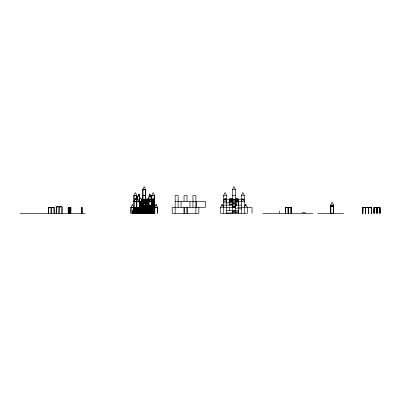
<?xml version="1.0" encoding="UTF-8"?>
<svg xmlns="http://www.w3.org/2000/svg" width="400" height="400" viewBox="0 0 400 400"><rect width="100%" height="100%" fill="white"/><g stroke="black" fill="none" stroke-linecap="round" stroke-linejoin="round"><path stroke-width="0.6" d="M68.24 207.365L68.24 213.305L70.835 213.305L70.835 207.365L68.24 207.37L68.335 213.305M70.74 213.305L70.835 207.37M133.865 211.525L133.865 207.965M134.085 207.375L132.075 213.3M136.83 213.305L136.83 207.965M139.795 209.745L139.795 213.305L139.795 200.23M139.795 201.355L139.795 207.59L140.105 207.59L140.07 201.445M140.01 211.525L140.01 207.375M142.545 209.155L142.545 213.305L142.545 201.445M142.76 213.305L142.76 195.52L145.725 195.52L145.725 201.445M145.725 204.81L145.725 205.15L144.24 202.185L142.02 202.31L139.795 201.445L139.86 201.85L139.895 201.495M148.69 205.595L148.69 201.355L148.69 213.305M151.835 201.435L151.835 213.305L151.87 195.52M151.93 213.305L151.93 201.475M154.34 213.305L154.34 201.475L154.34 201.925M154.43 201.435L154.43 213.305L154.4 195.52M145.725 205.675L151.65 205.675L151.62 201.445L153.135 198.48L154.615 201.445L154.615 213.085M238.4 205.595L238.4 201.445M285.56 207.375L291.025 207.28L291.12 212.96M368.34 207.375L368.54 207.715M374.225 207.375L379.69 207.28L379.785 212.96M140.13 198.805L139.095 193.945L137.35 197.575L137.48 199.42L137.875 200.07L139.01 200.245M148.655 201.465L148.52 201.9L148.47 201.555M148.42 201.58L148.25 202.035L148.2 201.69M144.075 202.215L144.03 202.595L143.97 202.23M148.15 201.715L148.105 202.11L148.05 201.765M140.145 201.62L140.105 201.97L140.065 201.58M147.685 201.95L147.635 202.345L147.575 202L148.69 201.445M146.555 202.285L146.51 202.67L146.465 202.31L147.575 202M147.84 201.87L147.79 202.265L147.735 201.92M145.865 202.345L145.815 202.715L145.76 202.35M142.02 202.31L141.975 202.67L141.925 202.285M147.995 201.795L147.94 202.19L147.89 201.845M146.465 202.31L145.355 202.37L145.305 202.735L145.245 202.355M142.38 202.33L142.33 202.7L142.28 202.325M145.705 202.355L145.48 202.735L145.415 202.37M140.015 201.555L139.965 201.9L139.93 201.51M145.025 202.32L144.975 202.68L144.91 202.3M146.97 202.17L146.91 202.555L146.82 202.215M140.595 201.845L140.54 202.19L140.49 201.795M144.855 202.29L144.8 202.65L144.735 202.27M147.515 202.02L147.46 202.405L147.4 202.05M141.26 202.1L141.205 202.455L141.145 202.07M143.24 202.355L143.18 202.735L143.13 202.37M140.745 201.92L140.69 202.265L140.645 201.87M147.34 202.07L147.275 202.455L147.22 202.1M140.435 201.765L140.375 202.11L140.19 201.645M143.945 202.235L143.88 202.62L143.815 202.26M143.75 202.27L143.685 202.65L143.63 202.29M141.085 202.05L141.025 202.405L140.8 201.95M143.575 202.3L143.51 202.68L143.295 202.345M144.515 202.23L144.45 202.595L144.41 202.215M145.185 202.345L145.125 202.705L145.075 202.325M144.365 202.21L144.305 202.57L144.24 202.185L145.355 202.37M146.775 202.225L146.705 202.615L146.63 202.265M147.165 202.115L147.1 202.505L147.035 202.155M146.4 202.315L146.335 202.69L146.27 202.32M143.065 202.37L143 202.735L142.62 202.345M142.215 202.32L142.15 202.69L142.085 202.315M146.05 202.335L145.985 202.71L145.9 202.34M144.67 202.26L144.6 202.62L144.54 202.235M141.45 202.155L141.385 202.505L141.315 202.115M141.85 202.265L141.775 202.615L141.71 202.225M142.58 202.34L142.5 202.71L142.435 202.335M141.665 202.215L141.57 202.555L141.515 202.17M131.9 213.3L133.88 207.71L145.725 207.715M132.105 213.375L134.175 207.785M133.865 213.305L133.865 195.52L135.35 192.555L136.83 195.52L136.83 213.375M131.12 207.375L130.905 213.305L130.905 207.375L132.385 204.41L133.865 207.375M136.83 201.445L135.35 198.48L133.865 201.445L154.645 201.445M142.665 207.715L142.76 213.375L142.76 189.59L144.24 186.625L145.725 189.59L145.725 213.375L145.605 206.13M142.76 205.15L144.12 202.21M151.65 213.305L151.65 195.52L153.135 192.555L154.615 195.52L154.615 213.305M157.365 207.375L157.58 213.305L157.58 207.375L156.1 204.41L154.615 207.375L145.91 207.28M223.58 213.305L223.58 195.52L225.065 192.555L226.545 195.52L226.545 213.305M244.33 207.375L245.81 204.41L247.295 207.375L247.295 213.305L220.615 213.305L220.615 207.375L222.1 204.41L223.58 207.375M225.065 198.48L223.58 201.445L226.545 201.445L225.065 198.48L225.065 199.67M232.475 199.225L232.475 189.59L233.955 186.625L235.44 189.59L235.44 199.225M241.365 213.305L241.365 195.52L242.85 192.555L244.33 195.52L244.33 213.305M241.365 201.445L242.85 198.48L244.33 201.445L229.515 201.445M330.65 213.305L330.65 205.15L332.13 202.185L333.615 205.15L333.615 213.305M229.51 199.225L229.155 200.595L229.88 201.815A1.855 1.855 0 0 0 232.135 201.79L232.825 200.075L232.105 198.855A1.855 1.855 0 0 0 229.85 198.875L229.51 199.225L229.51 205.52M142.76 207.825L139.61 212.85L142.665 207.785M229.88 201.815L232.105 198.855M235.775 201.79L238.065 198.875L238.755 200.595L238.03 201.815A1.855 1.855 0 0 1 235.775 201.79L235.085 200.075L235.81 198.855A1.855 1.855 0 0 1 238.065 198.875M144.735 213.305L145.51 212.81M332.625 213.305L333.395 212.81M148.69 207.03L146.1 202.33M142.76 189.59L145.725 189.59M232.475 189.59L235.44 189.59M142.76 189.805L145.725 189.805M133.865 195.52L136.83 195.52M151.65 195.52L154.615 195.52M223.58 195.52L226.545 195.52M232.475 195.52L235.44 195.52M241.365 195.52L244.33 195.52M133.865 195.735L136.83 195.735M142.76 195.735L145.725 195.735M151.65 195.735L154.615 195.735M151.65 199.19L154.71 199.41L151.65 199.41M223.58 199.225L244.33 199.225M231.93 199.33L236.08 199.33M148.825 199.41L148.78 205.595M151.65 199.5L154.66 199.715L151.65 199.715M151.65 199.81L154.66 199.81L151.65 200.025M139.655 200.12L139.705 201.785M151.65 200.12L154.615 200.335M151.65 200.335L152.84 200.335M229.155 200.335L238.755 200.335M151.65 200.425L152.84 200.425M136.83 201.355L151.65 201.355M175.155 201.445L195.9 201.445M151.835 201.475L154.43 201.475M133.865 201.66L136.83 201.66M139.58 201.66L140.105 201.66M140.26 201.66L142.295 201.66M142.45 201.66L142.76 201.66M145.725 201.66L146.035 201.66M146.185 201.66L148.225 201.445M148.47 201.66L148.905 201.66M151.65 201.66L154.615 201.66M133.865 201.785L151.65 201.785M229.51 202.185L228.025 202.185L228.025 202.93L223.58 202.93M140.39 202.695L142.76 202.695M139.58 202.82L140.01 202.82M148.47 202.82L148.905 202.82M139.58 203.035L140.01 203.035M148.47 203.035L148.905 203.035M229.51 203.035L235.44 203.035M140.39 204.07L142.76 204.07M140.39 204.155L142.76 204.155M139.58 204.3L140.01 204.3M148.47 204.3L148.905 204.3M229.51 204.41L233.065 204.41M139.58 204.52L140.01 204.52M148.47 204.52L148.905 204.52M229.51 204.495L233.065 204.495M139.795 204.72L142.76 204.72M139.795 204.81L143.35 204.81M140.01 204.935L142.545 204.935M145.94 204.935L148.47 204.935M139.795 205.15L151.745 205.12M223.58 205.15L241.365 205.15M330.65 205.15L333.615 205.15M142.76 205.37L151.65 205.37M330.65 205.37L333.615 205.37M145.725 205.46L151.65 205.46M145.725 205.77L151.605 205.985M139.58 205.785L140.01 205.785M148.47 205.785L148.905 205.785M139.58 206L140.01 206M145.725 205.985L151.87 206M142.85 206.045L142.95 207.445M145.725 206.08L151.65 206.08L145.725 206.295M142.84 206.44L151.65 206.385L145.51 206.535L144.735 206.04L143.75 206.04L142.76 206.535M142.84 206.47L145.805 206.47M330.65 206.535L331.635 206.04L333.615 206.535M142.84 206.675L151.65 206.695M232.475 206.635L235.44 206.635M145.725 206.91L151.65 206.91M139.58 207.16L142.76 207.16M142.84 207.17L148.905 207.16L148.905 213.305L148.86 207.375M133.865 207.28L145.805 207.345M130.905 207.375L157.58 207.375M220.615 207.375L235.44 207.375M238.4 207.375L252.035 207.375L252.035 213.305M371.535 207.375L362.58 207.375L362.61 213.305M81.705 207.59L82.005 207.59M130.905 207.59L137.14 207.375M145.51 207.59L142.45 207.59L142.45 201.445M148.78 207.59L151.56 207.59M154.43 207.59L157.58 207.59M285.655 207.59L288.34 207.59M288.43 207.59L291.025 207.59M362.89 207.59L368.445 207.59M368.525 207.59L371.225 207.59M374.32 207.59L377.005 207.59M377.1 207.59L379.69 207.59M48.275 207.715L54.205 207.715M145.815 207.715L151.745 207.715M154.43 207.715L154.34 207.375M362.795 207.715L363.01 207.28M365.575 207.715L365.76 207.28M145.815 207.93L151.745 207.93M68.335 208.005L70.74 208.005M139.795 208.025L142.76 208.025M139.685 208.18L133.975 208.415M139.795 208.115L145.83 208.18L139.905 208.415L145.83 208.38M235.44 208.115L238.4 208.115M139.795 208.455L142.165 208.455M68.335 208.645L70.74 208.645M81.705 208.75L82.005 208.75M133.65 208.75L134.085 208.75M136.615 208.75L137.045 208.75M142.545 208.75L142.975 208.75M154.495 208.75L154.83 208.75M139.275 208.855L137.2 208.855L137.2 209.6M238.4 208.855L241.365 208.855M133.975 208.905L139.685 208.905M81.705 208.965L82.005 208.965M134.085 208.965L133.385 209.11M136.615 208.965L137.045 208.965M142.545 208.965L142.975 208.965M145.845 208.965L139.905 209.11M154.495 208.965L154.83 208.965M133.975 209.08L139.685 208.875M139.905 209.08L145.83 209.08M68.335 209.285L70.74 209.285M136.83 209.505L139.795 209.505M133.975 209.575L145.83 209.575M133.975 209.78L139.685 209.78M139.905 209.78L145.83 209.78M133.975 209.81L139.685 209.575M145.83 209.81L139.905 209.575M68.335 209.925L70.74 209.925M136.83 209.935L140.01 209.935M81.705 210.23L82.005 210.23M133.65 210.23L145.845 210.23M154.525 210.23L154.83 210.23M133.975 210.305L145.83 210.305M226.545 210.34L238.4 210.34M81.705 210.445L82.005 210.445M133.65 210.445L134.085 210.445M136.615 210.445L137.045 210.445M142.545 210.445L142.975 210.445M154.525 210.445L154.83 210.445M133.975 210.475L139.685 210.275M145.83 210.475L139.905 210.275M68.335 210.565L70.74 210.565M142.76 210.555L145.725 210.555M136.83 210.68L142.76 210.68M145.815 210.865L151.745 210.865M151.835 210.835L154.525 210.865M68.24 210.885L70.835 210.885M151.835 210.885L154.43 210.885M133.975 210.97L139.685 211.175M145.83 211.005L139.905 211.175M68.335 211.105L70.74 211.105M142.76 211.08L145.725 211.08M145.815 211.08L151.745 211.08M232.475 211.08L235.44 211.08M151.93 211.59L154.34 211.59M133.975 211.67L139.685 211.905L133.65 211.93M145.83 211.67L139.905 211.905M81.705 211.715L82.005 211.715M133.65 211.715L139.685 211.7M139.795 211.715L145.845 211.715M154.525 211.715L154.83 211.715M142.76 211.82L145.725 211.82M232.475 211.82L238.4 211.82M81.705 211.93L82.005 211.93M139.795 211.93L145.845 211.93M154.525 211.93L154.83 211.93M68.335 212.035L70.74 212.035M133.975 212.37L139.685 212.4L133.975 212.605M145.83 212.4L139.905 212.605M68.335 212.48L70.74 212.48M142.76 212.47L145.725 212.47M139.905 212.575L145.83 212.575M232.475 212.56L238.4 212.56M142.76 212.81L143.75 213.305M330.65 212.81L331.635 213.305M68.335 212.925L70.74 213.12L68.335 212.885M151.93 212.925L154.34 213.12L151.93 212.885M226.545 212.995L232.475 212.995M285.56 212.96L285.655 207.375M288.34 212.96L288.4 207.28M374.225 212.96L374.32 207.375M377.005 212.96L377.065 207.28M68.335 213.08L70.74 213.08M81.705 213.085L82.005 213.085M133.65 213.085L139.685 213.3M139.795 213.085L154.83 213.085M133.975 213.27L139.685 213.27M139.905 213.27L145.83 213.27M151.835 213.255L154.43 213.26M20 213.305L85.08 213.305M262.895 213.305L312.775 213.305M317.745 213.305L343.585 213.305M362.58 213.305L362.905 213.305L362.89 207.375M371.225 207.375L371.535 213.305L371.505 207.375M377.035 213.305L376.79 207.375M133.88 207.71L134.255 207.785L132.275 213.375L131.975 213.095M133.38 209.605L133.135 209.81M133.135 210.305L132.89 210.505M132.22 212.4L132.32 212.605M229.85 198.875L232.135 201.79M235.81 198.855L238.03 201.815M148.99 208.335L151.37 211.735M149.15 208.945L151.53 212.345M146.315 202.925L146.91 203.95M147.5 204.98L148.095 206.005M141.76 204.87L142.65 206.41M141.87 205.49L142.465 206.52M235.44 205.15L233.955 202.185L232.475 205.15L232.475 213.305M236.18 204.52L236.35 205.49M379.905 207.375L379.905 213.305M379.845 207.375L379.875 213.305M379.785 207.375L380 213.305L380 207.375L374.01 207.375L374.01 213.305L374.225 207.28M377.005 207.375L377.005 213.305M376.945 207.375L376.91 213.305M376.85 207.28L376.88 213.305M374.165 207.375L374.165 213.305M374.105 207.375L374.135 213.305M371.41 207.375L371.41 213.305M371.32 213.305L371.32 207.28L368.475 207.28L368.54 213.305M368.74 207.28L368.755 213.305L368.43 213.305L368.43 207.375M368.695 207.28L368.66 213.305M368.63 207.375L368.63 213.305M368.34 207.59L368.34 207.28L362.795 207.28L362.735 213.305M365.685 207.28L365.655 213.305L365.36 213.305L365.375 207.28M365.635 207.28L365.56 213.305M365.5 207.28L365.48 213.305M365.42 207.28L365.45 213.305M362.875 207.28L362.81 213.305M362.705 207.375L362.705 213.305M333.395 205.15L333.395 213.305M333.01 206.285L332.255 206.425L332.255 206.04M332.005 206.04L332.005 206.425L331.25 206.285M330.865 205.15L330.865 213.305M305.14 213.305L305.14 212.56L302.545 212.56L302.545 213.305M291.335 213.305L291.335 207.375L285.345 207.375L285.375 213.305M291.24 207.375L291.24 213.305M291.21 207.375L291.21 213.305M291.085 207.375L291.12 213.305M288.34 207.375L288.34 213.305M288.245 207.375L288.245 213.305M288.14 207.28L288.215 213.305M288.125 207.375L288.125 213.305M285.56 207.28L285.56 213.305M285.5 207.375L285.5 213.305M285.435 207.375L285.435 213.305M279.505 211.08L279.505 213.305M245.81 204.41L245.81 205.595M238.4 199.225L238.4 213.305M236.92 199.225L236.92 201.445M236.18 202.06L236.18 205.575M235.44 201.445L235.44 213.305M234.945 206.635L234.945 207.375M234.205 206.635L234.205 207.375M233.71 206.635L233.71 207.375M232.97 206.635L232.97 207.375M232.475 201.445L232.475 204.535M230.99 199.225L230.99 201.445M229.51 207.375L229.51 210.34M222.1 204.41L222.1 205.595M198.865 207.375L198.865 213.305L172.19 213.305L172.19 207.375L205.41 207.375L205.41 201.445L196.52 201.445L196.52 207.375M195.9 213.305L195.9 195.52L192.94 195.52L192.94 207.375M189.975 201.445L189.975 207.375M187.155 207.375L187.155 213.305M187.01 201.445L187.01 195.52L184.045 195.52L184.045 201.445M187.01 207.375L187.01 213.305M184.195 207.375L184.195 213.305M184.045 207.375L184.045 213.305M181.08 201.445L181.08 207.375M178.115 207.375L178.115 195.52L175.155 195.52L175.155 213.305M156.1 204.41L156.1 205.595M154.83 207.375L154.83 213.305L133.65 213.305L133.65 207.375M154.495 201.445L154.525 213.305M154.34 203.355L151.93 203.295M154.34 205.665L151.93 205.62M154.34 206.11L151.93 206.065M154.34 207L151.93 206.955M153.135 198.48L153.135 199.67M151.745 201.445L151.745 205.595M151.56 207.375L151.56 207.715M151.48 207.375L151.53 213.305M151.435 205.15L151.435 207.745M151.265 207.375L151.265 213.305L151.22 205.15M151.005 207.375L151.005 213.305M150.955 213.305L150.85 207.375M150.74 207.375L150.74 213.305M150.695 207.375L150.695 213.305M150.48 207.375L150.48 213.305M150.43 207.375L150.43 213.305M150.215 207.375L150.215 213.305M149.905 207.375L149.955 213.305M149.69 207.375L149.69 213.305M149.43 207.375L149.43 213.305M149.32 207.28L149.385 213.305M149.165 207.375L149.165 213.305M149.06 207.28L149.12 213.305M148.905 201.445L148.905 205.595M148.825 199.19L148.825 205.595M148.78 207.16L148.78 207.715M148.595 207.375L148.595 213.305M148.47 201.445L148.47 213.305M148.375 201.445L148.375 205.595M148.335 207.375L148.335 213.305M148.16 201.445L148.16 205.595M148.07 201.445L148.07 205.595M148.07 207.375L148.07 213.305M147.85 201.445L147.85 205.595M147.81 207.375L147.855 213.305M147.76 201.445L147.76 205.595M147.59 207.375L147.59 213.305L147.485 207.28M147.48 201.445L147.545 205.595M147.45 201.445L147.45 205.595M147.33 207.375L147.33 213.305L147.22 207.28M147.235 201.445L147.235 205.595M147.14 201.445L147.14 205.595M147.135 199.19L147.135 201.785M147.065 207.375L147.065 213.305M147.02 207.375L147.02 213.305M146.92 199.19L146.925 205.595M146.835 201.445L146.835 205.595M146.805 207.375L146.805 213.305M146.76 207.375L146.76 213.305M146.615 201.445L146.615 205.595M146.495 201.445L146.525 205.595M146.54 207.375L146.495 213.305M146.31 201.445L146.31 205.595M146.28 207.375L146.28 213.305M146.185 201.445L146.155 207.745M146.035 201.445L146 205.595M146.015 207.375L146 213.305M145.94 201.445L145.94 213.305M145.815 207.375L145.845 213.305M145.675 201.445L145.675 205.15M145.7 206.13L145.66 213.305M145.51 189.59L145.51 201.445M145.51 205.15L145.51 213.305M145.46 201.445L145.415 205.15M145.415 207.375L145.445 207.715M145.155 201.445L145.155 204.535M144.89 201.445L144.89 203.915M144.675 201.445L144.675 203.915M144.63 201.445L144.63 203.915M144.52 207.28L144.52 207.59M144.385 199.19L144.41 202.68M144.365 201.445L144.365 202.68M144.365 206.04L144.365 206.425M144.17 199.19L144.15 203.3L144.105 201.445M144.12 206.04L144.12 206.425M143.965 201.445L143.885 203.3M143.84 201.445L143.84 203.3M143.625 201.445L143.625 203.915M143.47 207.28L143.53 207.59M143.425 207.28L143.44 207.59M143.315 201.445L143.36 205.15M143.07 201.445L143.1 205.15M143.07 207.375L142.975 213.375L142.975 189.59M142.945 211.08L142.945 213.305M142.835 201.445L142.85 213.305M142.235 201.445L142.235 207.375M142.14 201.445L142.14 207.375M141.925 201.445L141.925 207.375M141.855 199.19L141.83 207.375M141.64 199.19L141.64 201.785M141.615 201.445L141.46 207.375M141.525 201.445L141.525 207.375M141.305 201.445L141.305 207.375M141.215 201.445L141.215 207.375M141.095 207.375L141 201.445M140.905 201.445L140.905 207.375M140.69 201.445L140.69 207.375M140.575 201.445A1.48 1.215 84.1 0 1 139.48 199.2A1.48 1.215 84.1 0 1 141.595 199.25A1.48 1.215 84.1 0 1 140.575 201.445L140.475 207.375M140.38 201.445L140.38 207.375M140.26 201.445L140.29 207.375M140.105 207.715L140.01 213.375L140.01 201.445M139.58 201.445L139.485 207.375M139.58 207.715L139.58 213.375L139.485 207.715M137.045 207.375L137.045 213.305M136.925 207.715L136.74 213.375L136.74 207.375M136.645 207.375L136.645 213.305L136.615 195.52M136.15 207.59L136.15 207.28L136.06 207.59M135.625 207.28L135.625 207.59M135.35 198.48L135.35 199.67M135.1 207.28L135.075 207.59M134.53 207.28L134.545 207.59M134.175 207.375L134.085 213.375L134.085 195.52M134.05 207.28L133.99 213.305M133.96 207.375L133.96 213.305M82.005 213.305L82.005 207.375L81.705 207.375L81.705 213.305M81.92 207.375L81.92 213.305M81.79 207.375L81.79 213.305M70.74 208.17L68.335 208.17M70.74 208.81L68.335 208.81M70.74 209.45L68.335 209.45M70.74 210.09L68.335 210.09M70.74 210.73L68.335 210.73M70.74 210.885L70.74 211.34M70.74 211.785L68.335 211.785M70.74 212.23L68.335 212.23M70.74 212.675L68.335 212.675M68.335 210.885L68.335 211.34M62.055 213.305L62.055 207.375L61.84 213.305M59.09 213.305L59.09 207.375L58.875 213.305M56.345 213.305L56.345 207.375L56.125 213.305M54.205 213.305L54.205 207.375L48.275 207.375L48.275 213.305M53.985 207.375L53.985 213.305M51.24 207.375L51.24 213.305M51.025 207.375L51.025 213.305M48.49 207.375L48.49 213.305M151.745 207.375L151.745 213.305L151.775 207.375M151.33 197.575L151.2 199.42L150.805 200.07L149.67 200.245C147.27 198.71 149.475 196.025 149.585 193.945L151.33 197.575M151.165 197.61L150.695 199.9L149.86 199.99L148.875 198.8L149.745 194.525L151.165 197.61M138.935 194.525L137.515 197.61L137.705 199.35L138.435 200.135L139.42 199.54L139.805 198.8L138.935 194.525M136.645 207.72L133.865 212.96L136.645 207.72M139.835 207.85L136.61 212.83L139.835 207.85M230.67 199.775L230.535 199.88A0.645 0.645 0 0 0 230.535 200.79L231.45 200.79A0.645 0.645 0 0 0 231.45 199.88L230.67 199.775M236.645 199.86L236.535 199.945A0.55 0.55 0 0 0 236.535 200.72L237.305 200.72A0.55 0.55 0 0 0 237.305 199.945L236.645 199.86M147.35 199.19L141.425 199.41L147.35 199.19M147.35 199.5L141.425 199.715L147.35 199.5M147.35 199.81L141.425 200.025L147.35 199.81M147.35 200.12L141.425 200.335L147.35 200.12M147.35 200.425L141.425 200.645L147.35 200.425M147.35 200.735L141.425 200.95L147.35 200.735M154.34 202.015L151.93 202.075L154.34 202.015M154.34 202.655L151.93 202.715L154.34 202.655M154.34 203.935L151.93 203.995L154.34 203.935M154.34 204.575L151.93 204.635L154.34 204.575M154.43 204.915L151.835 204.915L154.43 204.955M154.34 205.175L151.93 205.175L154.34 205.22M154.34 206.51L151.93 206.555L154.34 206.51M62.055 206.685L56.125 206.685L56.125 207.025L62.055 207.025L62.055 206.685M154.34 207.945L151.93 208.005L154.34 207.945M154.34 208.585L151.93 208.645L154.34 208.585M154.34 209.225L151.93 209.285L154.34 209.225M154.34 209.865L151.93 209.925L154.34 209.865M154.34 210.505L151.93 210.565L154.34 210.505M70.835 210.84L68.24 210.84L68.24 211.17L70.835 211.17L70.835 210.84M154.34 211.105L151.93 211.105L154.34 211.145M154.34 211.995L151.93 212.035L154.34 211.995M154.34 212.44L151.93 212.48L154.34 212.44M147.175 199.845A1.48 1.02 -87.8 0 0 148.17 201.75A1.48 1.02 -87.8 0 1 147.205 199.845A1.48 1.02 -87.8 0 1 148.81 199.09A1.48 1.02 -87.8 0 1 148.71 201.515A1.48 1.02 -87.8 0 0 148.78 199.09A1.48 1.02 -87.8 0 0 147.175 199.845"/></g></svg>
